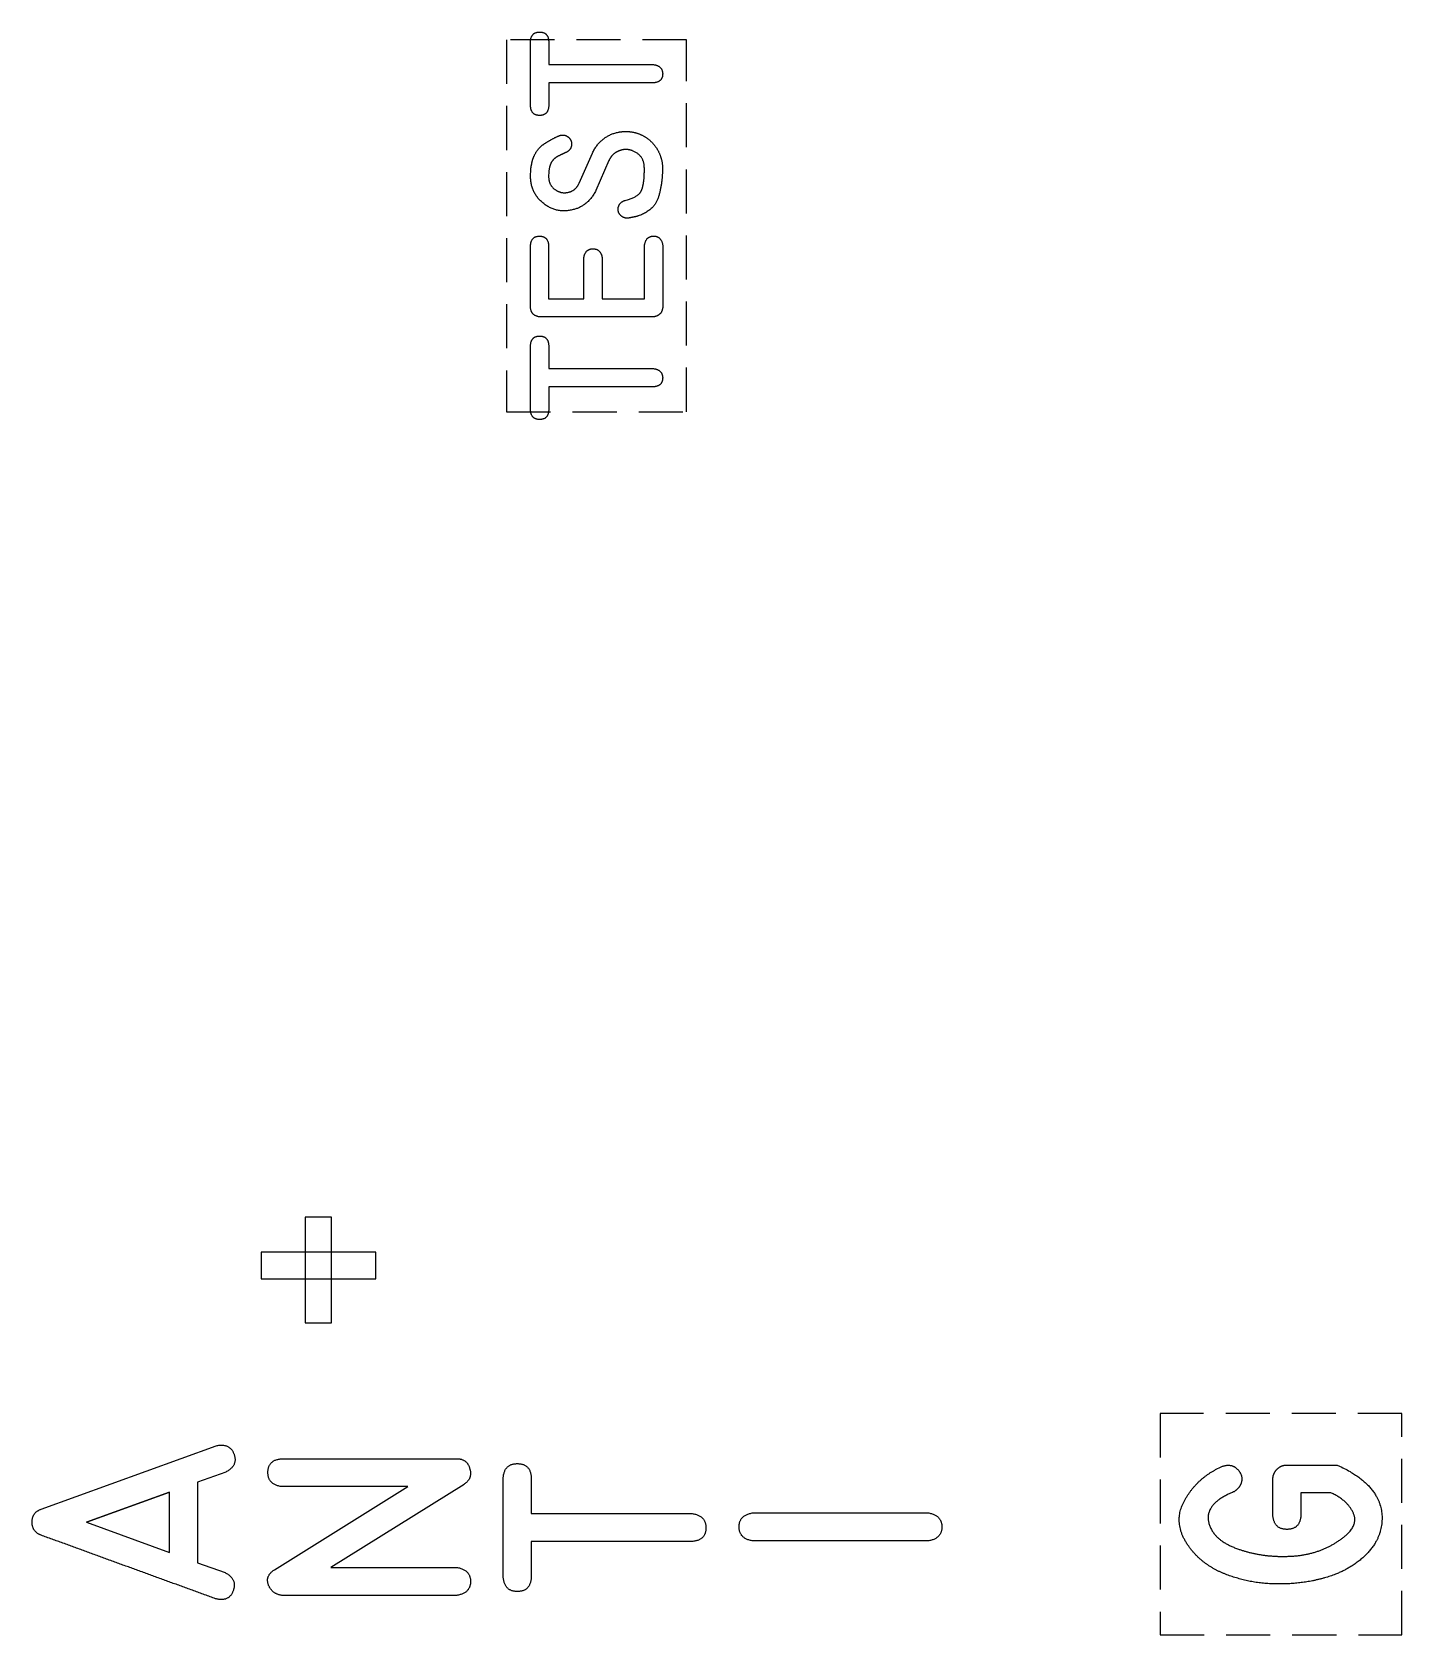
# Model space of a CAD drawing. Header units: millimetres. Extents: x -12.8 to 2.7, y -17 to 1.1.
import ezdxf

# ---------------------------------------------------------------- set-up
doc = ezdxf.new("R2010")
doc.units = ezdxf.units.MM
doc.linetypes.add('DASHED', pattern=[0.75, 0.5, -0.25])
doc.layers.get('0').update_dxf_attribs({"linetype": 'CONTINUOUS'})

msp = doc.modelspace()

# ---------------------------------------------------------------- linework, layer by layer
at = {"linetype": 'DASHED'}
for p, q in [((-5.372, 1.059), (-7.416, 1.059)), ((-7.416, 1.059), (-7.416, -3.16)), ((-5.372, -3.16), (-5.372, 1.059)), ((-7.416, -3.16), (-5.372, -3.16)), ((2.744, -14.528), (0, -14.528)), ((0, -14.528), (0, -17.042)), ((2.744, -17.042), (2.744, -14.528)), ((0, -17.042), (2.744, -17.042))]:
    msp.add_line(p, q, dxfattribs=at)
for p, q in [((-7.143, 0.304), (-7.143, 1.047)), ((-6.937, 1.047), (-6.937, 0.779)), ((-6.937, 0.779), (-5.747, 0.779)), ((-5.747, 0.572), (-6.937, 0.572)), ((-6.937, 0.572), (-6.937, 0.304)), ((-6.591, -0.566), (-6.442, -0.228)), ((-6.442, -0.228), (-6.437, -0.216)), ((-6.437, -0.216), (-6.43, -0.203)), ((-6.43, -0.203), (-6.424, -0.191)), ((-6.254, -0.311), (-6.402, -0.65)), ((-7.143, -0.49), (-7.141, -0.409)), ((-6.936, -0.43), (-6.938, -0.497)), ((-6.928, -0.382), (-6.936, -0.43)), ((-6.599, -0.583), (-6.595, -0.575)), ((-6.595, -0.575), (-6.591, -0.566)), ((-6.402, -0.65), (-6.408, -0.661)), ((-6.076, -0.764), (-6.069, -0.762)), ((-7.143, -1.98), (-7.143, -1.271)), ((-6.939, -1.271), (-6.939, -1.878)), ((-5.85, -1.878), (-5.85, -1.271)), ((-5.644, -1.271), (-5.644, -1.98)), ((-6.539, -1.878), (-6.539, -1.415)), ((-6.331, -1.415), (-6.331, -1.878)), ((-6.939, -1.878), (-6.539, -1.878)), ((-6.331, -1.878), (-5.85, -1.878)), ((-5.748, -2.084), (-7.041, -2.084)), ((-7.143, -3.147), (-7.143, -2.404)), ((-6.937, -2.404), (-6.937, -2.671)), ((-6.937, -2.671), (-5.747, -2.671)), ((-5.747, -2.878), (-6.937, -2.878)), ((-6.937, -2.878), (-6.937, -3.147)), ((-12.696, -15.615), (-10.711, -14.895)), ((-9.964, -15.042), (-7.981, -15.042)), ((-10.601, -15.193), (-10.922, -15.308)), ((-7.452, -16.393), (-7.452, -15.253)), ((-7.135, -15.253), (-7.135, -15.664)), ((0.652, -15.155), (0.67, -15.146)), ((0.67, -15.146), (0.686, -15.139)), ((0.686, -15.139), (0.702, -15.13)), ((1.28, -15.687), (1.28, -15.273)), ((1.439, -15.114), (2.008, -15.114)), ((2.008, -15.114), (2.037, -15.128)), ((2.037, -15.128), (2.055, -15.136)), ((2.055, -15.136), (2.072, -15.144)), ((2.072, -15.144), (2.089, -15.153)), ((2.089, -15.153), (2.106, -15.162)), ((2.106, -15.162), (2.122, -15.17)), ((2.122, -15.17), (2.139, -15.178)), ((2.139, -15.178), (2.156, -15.189)), ((-12.181, -15.764), (-11.238, -15.423)), ((-10.922, -15.308), (-10.922, -16.223)), ((-10.048, -16.302), (-8.534, -15.359)), ((-8.534, -15.359), (-9.964, -15.359)), ((-7.898, -15.333), (-9.41, -16.276)), ((1.938, -15.43), (1.596, -15.43)), ((1.596, -15.43), (1.596, -15.697)), ((1.963, -15.442), (1.938, -15.43)), ((-7.135, -15.664), (-5.31, -15.664)), ((-4.618, -15.656), (-2.634, -15.656)), ((1.28, -15.697), (1.28, -15.687)), ((1.283, -15.707), (1.28, -15.697)), ((1.596, -15.697), (1.595, -15.707)), ((-5.31, -15.981), (-7.135, -15.981)), ((-7.135, -15.981), (-7.135, -16.393)), ((-2.634, -15.975), (-4.618, -15.975)), ((-10.922, -16.223), (-10.609, -16.335)), ((-9.41, -16.276), (-7.981, -16.276)), ((-7.981, -16.593), (-9.964, -16.593))]:
    msp.add_line(p, q)
for points in [[(-9.7, -13.5), (-9.4, -13.5), (-9.4, -12.3), (-9.7, -12.3)], [(-10.2, -13), (-8.9, -13), (-8.9, -12.7), (-10.2, -12.7)], [(-11.238, -15.423), (-12.181, -15.764), (-11.238, -16.108)]]:
    msp.add_lwpolyline(points, close=True)
for points in [[(-7.143, 1.047), (-7.135, 1.148), (-7.04, 1.148)], [(-7.04, 1.148), (-6.944, 1.148), (-6.937, 1.047)], [(-5.747, 0.779), (-5.643, 0.762), (-5.644, 0.671)], [(-5.644, 0.671), (-5.646, 0.58), (-5.747, 0.572)], [(-7.04, 0.202), (-7.135, 0.202), (-7.143, 0.304)], [(-6.937, 0.304), (-6.945, 0.201), (-7.04, 0.202)], [(-6.41, -0.168), (-6.315, -0.023), (-6.146, 0.012)], [(-6.146, 0.012), (-6.08, 0.025), (-6.011, 0.017)], [(-6.011, 0.017), (-5.911, 0.006), (-5.827, -0.053)], [(-7.103, -0.259), (-7.06, -0.167), (-6.984, -0.118)], [(-6.984, -0.118), (-6.909, -0.069), (-6.821, -0.029)], [(-6.821, -0.029), (-6.813, -0.026), (-6.802, -0.023)], [(-6.802, -0.023), (-6.766, -0.015), (-6.737, -0.03)], [(-6.68, -0.147), (-6.69, -0.193), (-6.739, -0.217)], [(-6.737, -0.03), (-6.719, -0.039), (-6.709, -0.048)], [(-6.709, -0.048), (-6.7, -0.058), (-6.696, -0.064)], [(-6.696, -0.064), (-6.669, -0.102), (-6.68, -0.147)], [(-6.424, -0.191), (-6.42, -0.186), (-6.417, -0.18)], [(-6.417, -0.18), (-6.413, -0.174), (-6.41, -0.168)], [(-5.827, -0.053), (-5.742, -0.111), (-5.696, -0.199)], [(-7.141, -0.409), (-7.134, -0.37), (-7.127, -0.333)], [(-7.127, -0.333), (-7.12, -0.297), (-7.103, -0.259)], [(-6.916, -0.349), (-6.922, -0.364), (-6.928, -0.382)], [(-6.899, -0.318), (-6.911, -0.334), (-6.916, -0.349)], [(-6.825, -0.258), (-6.87, -0.279), (-6.899, -0.318)], [(-6.739, -0.217), (-6.781, -0.236), (-6.825, -0.258)], [(-6.219, -0.255), (-6.238, -0.276), (-6.254, -0.311)], [(-6.112, -0.191), (-6.176, -0.207), (-6.219, -0.255)], [(-5.987, -0.199), (-6.047, -0.175), (-6.112, -0.191)], [(-5.852, -0.395), (-5.852, -0.252), (-5.987, -0.199)], [(-5.696, -0.199), (-5.646, -0.293), (-5.646, -0.394)], [(-6.994, -0.798), (-7.143, -0.681), (-7.143, -0.49)], [(-6.938, -0.497), (-6.937, -0.595), (-6.853, -0.647)], [(-5.88, -0.639), (-5.849, -0.551), (-5.852, -0.395)], [(-5.646, -0.394), (-5.646, -0.564), (-5.69, -0.718)], [(-6.853, -0.647), (-6.8, -0.682), (-6.734, -0.674)], [(-6.734, -0.674), (-6.653, -0.663), (-6.608, -0.598)], [(-6.408, -0.661), (-6.496, -0.827), (-6.658, -0.867)], [(-6.608, -0.598), (-6.606, -0.595), (-6.603, -0.591)], [(-6.603, -0.591), (-6.601, -0.587), (-6.599, -0.583)], [(-6.069, -0.762), (-5.911, -0.726), (-5.88, -0.639)], [(-5.69, -0.718), (-5.733, -0.873), (-5.923, -0.939)], [(-6.658, -0.867), (-6.845, -0.916), (-6.994, -0.798)], [(-6.117, -0.936), (-6.157, -0.899), (-6.148, -0.844)], [(-6.148, -0.844), (-6.136, -0.786), (-6.076, -0.764)], [(-6.024, -0.962), (-6.077, -0.973), (-6.117, -0.936)], [(-5.973, -0.952), (-5.998, -0.956), (-6.024, -0.962)], [(-5.923, -0.939), (-5.947, -0.947), (-5.973, -0.952)], [(-7.143, -1.271), (-7.135, -1.168), (-7.04, -1.168)], [(-7.04, -1.168), (-6.946, -1.169), (-6.939, -1.271)], [(-5.85, -1.271), (-5.834, -1.168), (-5.747, -1.168)], [(-5.747, -1.168), (-5.659, -1.168), (-5.644, -1.271)], [(-6.539, -1.415), (-6.523, -1.311), (-6.434, -1.312)], [(-6.434, -1.312), (-6.345, -1.312), (-6.331, -1.415)], [(-7.041, -2.084), (-7.137, -2.07), (-7.143, -1.98)], [(-5.644, -1.98), (-5.656, -2.071), (-5.748, -2.084)], [(-7.143, -2.404), (-7.135, -2.303), (-7.04, -2.302)], [(-7.04, -2.302), (-6.944, -2.302), (-6.937, -2.404)], [(-5.747, -2.671), (-5.643, -2.688), (-5.644, -2.779)], [(-5.644, -2.779), (-5.646, -2.871), (-5.747, -2.878)], [(-7.04, -3.249), (-7.135, -3.248), (-7.143, -3.147)], [(-6.937, -3.147), (-6.945, -3.249), (-7.04, -3.249)], [(-10.711, -14.895), (-10.553, -14.862), (-10.507, -14.992)], [(-10.507, -14.992), (-10.461, -15.122), (-10.601, -15.193)], [(-10.123, -15.196), (-10.121, -15.054), (-9.964, -15.042)], [(-7.981, -15.042), (-7.863, -15.042), (-7.832, -15.156)], [(-9.964, -15.359), (-10.124, -15.338), (-10.123, -15.196)], [(-7.832, -15.156), (-7.8, -15.27), (-7.898, -15.333)], [(-7.452, -15.253), (-7.439, -15.098), (-7.293, -15.098)], [(-7.293, -15.098), (-7.146, -15.097), (-7.135, -15.253)], [(0.275, -15.521), (0.409, -15.276), (0.652, -15.155)], [(0.702, -15.13), (0.809, -15.092), (0.876, -15.159)], [(0.876, -15.159), (0.94, -15.225), (0.924, -15.301)], [(1.28, -15.273), (1.28, -15.208), (1.327, -15.161)], [(1.327, -15.161), (1.374, -15.114), (1.439, -15.114)], [(2.156, -15.189), (2.526, -15.406), (2.518, -15.73)], [(0.834, -15.419), (0.508, -15.55), (0.55, -15.757)], [(0.924, -15.301), (0.908, -15.377), (0.834, -15.419)], [(2.193, -15.66), (2.131, -15.522), (1.963, -15.442)], [(-12.799, -15.763), (-12.8, -15.653), (-12.696, -15.615)], [(0.316, -16.024), (0.141, -15.766), (0.275, -15.521)], [(-12.696, -15.91), (-12.798, -15.873), (-12.799, -15.763)], [(-5.31, -15.664), (-5.15, -15.69), (-5.153, -15.83)], [(-4.777, -15.816), (-4.778, -15.681), (-4.618, -15.656)], [(-4.618, -15.975), (-4.777, -15.952), (-4.777, -15.816)], [(-2.634, -15.656), (-2.476, -15.681), (-2.476, -15.816)], [(-2.476, -15.816), (-2.477, -15.952), (-2.634, -15.975)], [(0.55, -15.757), (0.591, -15.964), (0.889, -16.068)], [(1.439, -15.844), (1.3, -15.844), (1.283, -15.707)], [(1.595, -15.707), (1.578, -15.844), (1.439, -15.844)], [(2.083, -15.932), (2.255, -15.798), (2.193, -15.66)], [(2.518, -15.73), (2.51, -16.053), (2.153, -16.273)], [(-11.706, -16.271), (-12.201, -16.091), (-12.696, -15.91)], [(-5.153, -15.83), (-5.155, -15.97), (-5.31, -15.981)], [(1.507, -16.147), (1.837, -16.126), (2.083, -15.932)], [(0.698, -16.334), (0.458, -16.23), (0.316, -16.024)], [(0.889, -16.068), (1.176, -16.169), (1.507, -16.147)], [(-10.717, -16.631), (-11.212, -16.451), (-11.706, -16.271)], [(-10.609, -16.335), (-10.468, -16.407), (-10.517, -16.54)], [(-10.117, -16.473), (-10.155, -16.37), (-10.048, -16.302)], [(-7.981, -16.276), (-7.824, -16.301), (-7.824, -16.435)], [(1.206, -16.458), (0.939, -16.438), (0.698, -16.334)], [(2.153, -16.273), (1.983, -16.377), (1.728, -16.428)], [(-10.517, -16.54), (-10.565, -16.672), (-10.717, -16.631)], [(-9.964, -16.593), (-10.08, -16.576), (-10.117, -16.473)], [(-7.824, -16.435), (-7.824, -16.569), (-7.981, -16.593)], [(-7.293, -16.549), (-7.438, -16.549), (-7.452, -16.393)], [(-7.135, -16.393), (-7.147, -16.55), (-7.293, -16.549)], [(1.728, -16.428), (1.472, -16.478), (1.206, -16.458)]]:
    msp.add_open_spline(points, degree=2)

doc.saveas('drawing.dxf')
